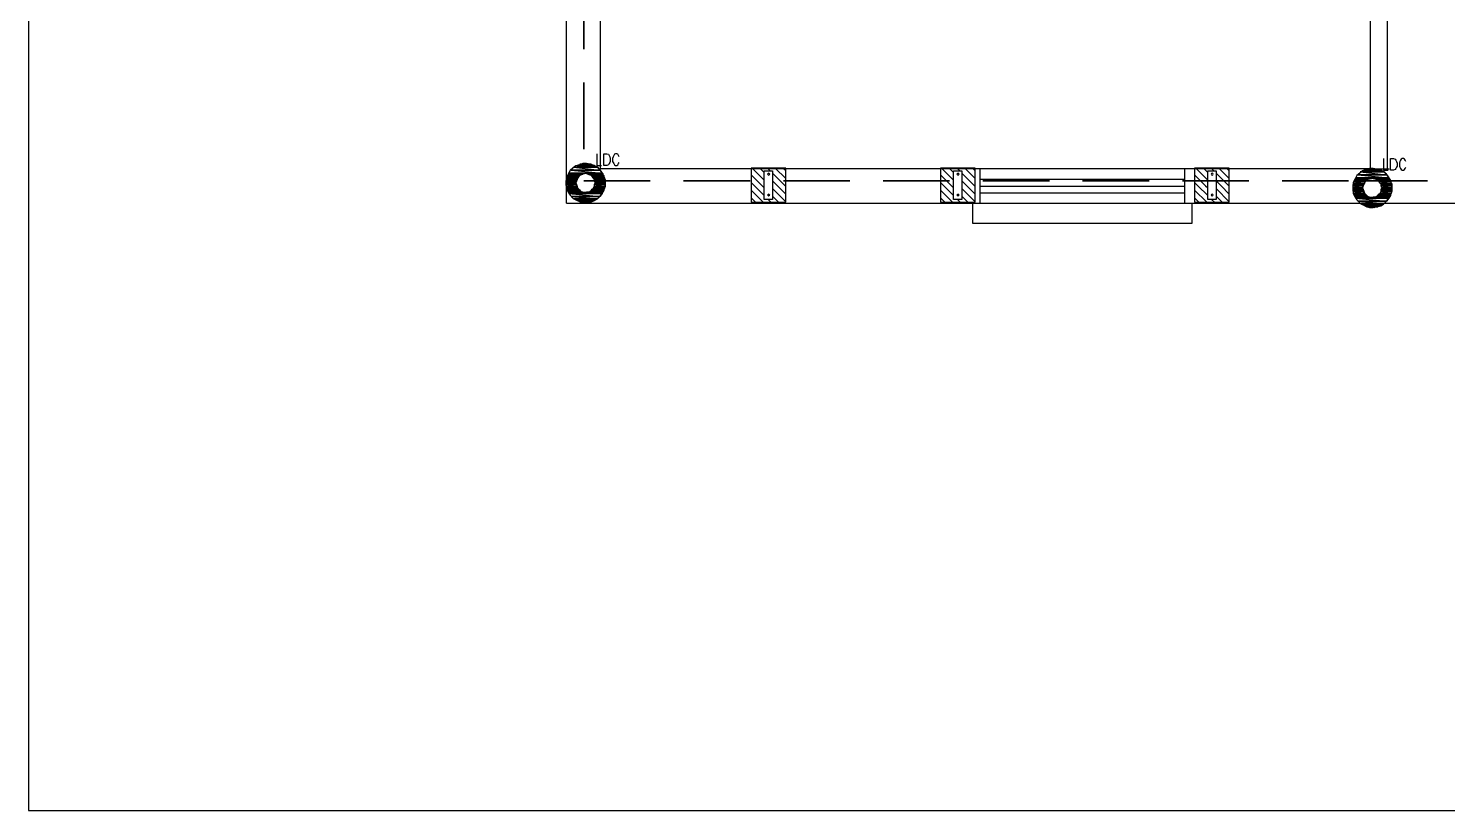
# Model space of a CAD drawing. Header units: inches. Extents: x 1052 to 8538, y 819 to 5894.
# Drawn here: x 4992 to 5258.7, y 2630.7 to 2777.7 of the extents above; entities that cross this region are included whole.
import ezdxf

# ---------------------------------------------------------------- set-up
doc = ezdxf.new("R2010")
doc.units = ezdxf.units.IN
doc.header["$LTSCALE"] = 50
doc.header["$MEASUREMENT"] = 0
doc.linetypes.add('HIDDEN', pattern=[0.375, 0.25, -0.125])
doc.layers.add('line', color=5, linetype='HIDDEN', lineweight=35)

msp = doc.modelspace()

# ---------------------------------------------------------------- linework, layer by layer
for p, q in [((4991.99, 3304.32), (4991.99, 2630.66)), ((4991.99, 2630.66), (6141.93, 2630.66))]:
    msp.add_line(p, q)
at = {"lineweight": -2}
for p, q in [((5093.1, 2744.85), (5093.1, 3207.65)), ((5244.15, 2781.57), (5244.15, 2751.28)), ((5247.36, 2781.58), (5247.36, 2751.28)), ((5136.18, 2751.28), (5132.92, 2751.28)), ((5243.84, 2751.28), (5247.7, 2751.28)), ((5244.15, 2751.28), (5247.75, 2751.28)), ((5093.1, 2744.83), (5401.63, 2744.83))]:
    msp.add_line(p, q, dxfattribs=at)
at = {"color": 1}
for p, q in [((5098.84, 2754.13), (5098.84, 2751.93)), ((5100.15, 2751.93), (5100.15, 2754.13)), ((5100.15, 2754.13), (5100.7, 2754.13)), ((5100.7, 2754.13), (5101.03, 2754.02)), ((5101.03, 2754.02), (5101.14, 2753.8)), ((5101.14, 2753.8), (5101.25, 2753.58)), ((5101.25, 2753.58), (5101.36, 2753.25)), ((5101.36, 2753.25), (5101.36, 2752.7)), ((5101.91, 2753.58), (5101.8, 2753.25)), ((5101.8, 2753.25), (5101.8, 2752.7)), ((5102.02, 2753.8), (5101.91, 2753.58)), ((5102.13, 2754.02), (5102.02, 2753.8)), ((5102.35, 2754.13), (5102.13, 2754.02)), ((5102.57, 2754.13), (5102.35, 2754.13)), ((5102.78, 2754.02), (5102.57, 2754.13)), ((5102.89, 2753.8), (5102.78, 2754.02)), ((5103, 2753.58), (5102.89, 2753.8)), ((5246.7, 2753.22), (5246.7, 2751.03)), ((5248.02, 2751.03), (5248.02, 2753.22)), ((5248.02, 2753.22), (5248.56, 2753.22)), ((5248.56, 2753.22), (5248.89, 2753.11)), ((5248.89, 2753.11), (5249, 2752.9)), ((5249, 2752.9), (5249.11, 2752.67)), ((5249.88, 2752.9), (5249.77, 2752.67)), ((5249.99, 2753.11), (5249.88, 2752.9)), ((5250.21, 2753.22), (5249.99, 2753.11)), ((5250.43, 2753.22), (5250.21, 2753.22)), ((5250.65, 2753.11), (5250.43, 2753.22)), ((5250.76, 2752.9), (5250.65, 2753.11)), ((5250.86, 2752.67), (5250.76, 2752.9)), ((5093.46, 2750.29), (5093.14, 2749.63)), ((5095.88, 2750.18), (5093.36, 2750.18)), ((5093.36, 2750.18), (5095.66, 2750.07)), ((5093.36, 2750.18), (5095.88, 2750.18)), ((5093.79, 2750.95), (5093.46, 2750.29)), ((5099.93, 2750.4), (5093.46, 2750.4)), ((5093.46, 2750.4), (5096.21, 2750.29)), ((5093.46, 2750.4), (5096.53, 2750.4)), ((5096.21, 2750.29), (5093.46, 2750.29)), ((5093.46, 2750.29), (5095.88, 2750.18)), ((5093.46, 2750.29), (5096.21, 2750.29)), ((5099.83, 2750.51), (5093.58, 2750.51)), ((5093.58, 2750.51), (5099.93, 2750.4)), ((5093.58, 2750.51), (5099.83, 2750.51)), ((5094.34, 2751.39), (5093.79, 2750.95)), ((5099.39, 2751.06), (5094.01, 2751.06)), ((5094.01, 2751.06), (5099.83, 2750.51)), ((5094.01, 2751.06), (5099.39, 2751.06)), ((5094.89, 2751.83), (5094.34, 2751.39)), ((5098.95, 2751.61), (5094.45, 2751.61)), ((5094.45, 2751.61), (5099.39, 2751.06)), ((5094.45, 2751.61), (5098.95, 2751.61)), ((5095.55, 2752.04), (5094.89, 2751.83)), ((5098.4, 2751.93), (5095.11, 2751.93)), ((5095.11, 2751.93), (5098.95, 2751.61)), ((5095.11, 2751.93), (5098.4, 2751.93)), ((5096.21, 2752.27), (5095.55, 2752.04)), ((5095.77, 2750.18), (5095.55, 2749.96)), ((5097.74, 2752.15), (5095.66, 2752.15)), ((5095.66, 2752.15), (5098.4, 2751.93)), ((5095.66, 2752.15), (5097.74, 2752.15)), ((5095.88, 2750.18), (5095.66, 2750.07)), ((5096.1, 2750.29), (5095.77, 2750.18)), ((5096.21, 2750.29), (5095.88, 2750.18)), ((5096.42, 2750.4), (5096.1, 2750.29)), ((5096.86, 2752.27), (5096.21, 2752.27)), ((5096.53, 2750.4), (5096.21, 2750.29)), ((5096.32, 2752.27), (5097.74, 2752.15)), ((5096.32, 2752.27), (5097.09, 2752.27)), ((5096.75, 2750.4), (5096.42, 2750.4)), ((5097.09, 2750.29), (5096.75, 2750.4)), ((5097.52, 2752.15), (5096.86, 2752.27)), ((5096.86, 2750.4), (5099.93, 2750.29)), ((5096.86, 2750.4), (5099.93, 2750.4)), ((5097.09, 2752.27), (5097.74, 2752.15)), ((5097.41, 2750.18), (5097.09, 2750.29)), ((5099.93, 2750.29), (5097.19, 2750.29)), ((5097.19, 2750.29), (5100.04, 2750.18)), ((5097.19, 2750.29), (5099.93, 2750.29)), ((5097.74, 2750.07), (5097.41, 2750.18)), ((5098.29, 2751.93), (5097.52, 2752.15)), ((5100.04, 2750.18), (5097.52, 2750.18)), ((5097.52, 2750.18), (5100.15, 2750.07)), ((5097.52, 2750.18), (5100.04, 2750.18)), ((5097.74, 2752.15), (5098.4, 2751.93)), ((5098.84, 2751.61), (5098.29, 2751.93)), ((5098.4, 2751.93), (5098.95, 2751.61)), ((5098.84, 2751.93), (5099.71, 2751.93)), ((5099.39, 2751.17), (5098.84, 2751.61)), ((5098.95, 2751.61), (5099.39, 2751.06)), ((5099.83, 2750.62), (5099.39, 2751.17)), ((5099.39, 2751.06), (5099.83, 2750.51)), ((5100.15, 2749.96), (5099.83, 2750.62)), ((5099.83, 2750.51), (5099.93, 2750.4)), ((5099.93, 2750.4), (5099.93, 2750.29)), ((5099.93, 2750.29), (5100.04, 2750.18)), ((5100.04, 2750.18), (5100.15, 2750.07)), ((5100.7, 2751.93), (5100.15, 2751.93)), ((5101.03, 2752.04), (5100.7, 2751.93)), ((5101.14, 2752.27), (5101.03, 2752.04)), ((5101.25, 2752.48), (5101.14, 2752.27)), ((5101.36, 2752.7), (5101.25, 2752.48)), ((5101.8, 2752.7), (5101.91, 2752.48)), ((5101.91, 2752.48), (5102.02, 2752.27)), ((5102.02, 2752.27), (5102.13, 2752.04)), ((5102.13, 2752.04), (5102.35, 2751.93)), ((5102.35, 2751.93), (5102.57, 2751.93)), ((5102.57, 2751.93), (5102.78, 2752.04)), ((5102.78, 2752.04), (5102.89, 2752.27)), ((5102.89, 2752.27), (5103, 2752.48)), ((5127.81, 2751.42), (5127.81, 2745.01)), ((5134.33, 2751.42), (5127.81, 2751.42)), ((5134.33, 2745.01), (5134.33, 2751.42)), ((5163.41, 2751.42), (5163.41, 2745.01)), ((5169.93, 2751.42), (5163.41, 2751.42)), ((5169.93, 2745.01), (5169.93, 2751.42)), ((5211.17, 2751.42), (5211.17, 2745.01)), ((5217.69, 2751.42), (5211.17, 2751.42)), ((5217.69, 2745.01), (5217.69, 2751.42)), ((5242.21, 2750.48), (5241.66, 2750.04)), ((5247.25, 2750.15), (5241.87, 2750.15)), ((5241.87, 2750.15), (5247.69, 2749.61)), ((5241.87, 2750.15), (5247.25, 2750.15)), ((5242.75, 2750.92), (5242.21, 2750.48)), ((5246.81, 2750.7), (5242.32, 2750.7)), ((5242.32, 2750.7), (5247.25, 2750.15)), ((5242.32, 2750.7), (5246.81, 2750.7)), ((5243.41, 2751.14), (5242.75, 2750.92)), ((5246.26, 2751.03), (5242.98, 2751.03)), ((5242.98, 2751.03), (5246.81, 2750.7)), ((5242.98, 2751.03), (5246.26, 2751.03)), ((5244.07, 2751.36), (5243.41, 2751.14)), ((5245.6, 2751.25), (5243.52, 2751.25)), ((5243.52, 2751.25), (5246.26, 2751.03)), ((5243.52, 2751.25), (5245.6, 2751.25)), ((5244.73, 2751.36), (5244.07, 2751.36)), ((5244.18, 2751.36), (5245.6, 2751.25)), ((5244.18, 2751.36), (5244.95, 2751.36)), ((5245.38, 2751.25), (5244.73, 2751.36)), ((5244.95, 2751.36), (5245.6, 2751.25)), ((5246.15, 2751.03), (5245.38, 2751.25)), ((5245.6, 2751.25), (5246.26, 2751.03)), ((5246.7, 2750.7), (5246.15, 2751.03)), ((5246.26, 2751.03), (5246.81, 2750.7)), ((5246.7, 2751.03), (5247.58, 2751.03)), ((5247.25, 2750.26), (5246.7, 2750.7)), ((5246.81, 2750.7), (5247.25, 2750.15)), ((5247.69, 2749.72), (5247.25, 2750.26)), ((5247.25, 2750.15), (5247.69, 2749.61)), ((5248.56, 2751.03), (5248.02, 2751.03)), ((5248.89, 2751.14), (5248.56, 2751.03)), ((5249, 2751.36), (5248.89, 2751.14)), ((5249.11, 2751.58), (5249, 2751.36)), ((5249.11, 2752.67), (5249.22, 2752.35)), ((5249.22, 2751.8), (5249.11, 2751.58)), ((5249.22, 2752.35), (5249.22, 2751.8)), ((5249.77, 2752.67), (5249.66, 2752.35)), ((5249.66, 2752.35), (5249.66, 2751.8)), ((5249.66, 2751.8), (5249.77, 2751.58)), ((5249.77, 2751.58), (5249.88, 2751.36)), ((5249.88, 2751.36), (5249.99, 2751.14)), ((5249.99, 2751.14), (5250.21, 2751.03)), ((5250.21, 2751.03), (5250.43, 2751.03)), ((5250.43, 2751.03), (5250.65, 2751.14)), ((5250.65, 2751.14), (5250.76, 2751.36)), ((5250.76, 2751.36), (5250.86, 2751.58)), ((5093.14, 2749.63), (5093.03, 2748.97)), ((5095, 2748.97), (5093.03, 2748.97)), ((5093.03, 2748.97), (5094.89, 2748.65)), ((5093.03, 2748.97), (5095, 2748.97)), ((5093.03, 2748.97), (5093.03, 2748.32)), ((5094.89, 2748.65), (5093.03, 2748.65)), ((5093.03, 2748.65), (5095, 2748.32)), ((5093.03, 2748.65), (5094.89, 2748.65)), ((5095, 2748.32), (5093.03, 2748.32)), ((5093.03, 2748.32), (5095.11, 2747.99)), ((5093.03, 2748.32), (5095, 2748.32)), ((5093.03, 2748.32), (5093.14, 2747.55)), ((5095.22, 2749.52), (5093.14, 2749.52)), ((5093.14, 2749.52), (5095.11, 2749.3)), ((5093.14, 2749.52), (5095.22, 2749.52)), ((5095.11, 2749.3), (5093.14, 2749.3)), ((5093.14, 2749.3), (5095.11, 2749.3)), ((5093.14, 2749.3), (5095, 2748.97)), ((5093.14, 2749.3), (5095.11, 2749.3)), ((5095.11, 2747.99), (5093.14, 2747.99)), ((5093.14, 2747.99), (5095.11, 2747.99)), ((5093.14, 2747.99), (5095.22, 2747.66)), ((5093.14, 2747.99), (5095.11, 2747.99)), ((5095.22, 2747.66), (5093.14, 2747.66)), ((5093.14, 2747.66), (5095.44, 2747.44)), ((5093.14, 2747.66), (5095.22, 2747.66)), ((5093.14, 2747.55), (5093.46, 2746.89)), ((5095.55, 2749.96), (5093.24, 2749.96)), ((5093.24, 2749.96), (5095.44, 2749.85)), ((5093.24, 2749.96), (5095.55, 2749.96)), ((5095.44, 2749.85), (5093.24, 2749.85)), ((5093.24, 2749.85), (5095.22, 2749.52)), ((5093.24, 2749.85), (5095.44, 2749.85)), ((5095.44, 2747.44), (5093.24, 2747.44)), ((5093.24, 2747.44), (5095.55, 2747.33)), ((5093.24, 2747.44), (5095.44, 2747.44)), ((5095.66, 2750.07), (5093.36, 2750.07)), ((5093.36, 2750.07), (5095.55, 2749.96)), ((5093.36, 2750.07), (5095.66, 2750.07)), ((5095, 2749.09), (5094.89, 2748.76)), ((5095, 2748.97), (5094.89, 2748.65)), ((5094.89, 2748.76), (5094.89, 2748.42)), ((5094.89, 2748.65), (5095, 2748.32)), ((5094.89, 2748.42), (5095, 2748.1)), ((5095.11, 2749.41), (5095, 2749.09)), ((5095.11, 2749.3), (5095, 2748.97)), ((5095, 2748.32), (5095.11, 2747.99)), ((5095, 2748.1), (5095.11, 2747.77)), ((5095.33, 2749.74), (5095.11, 2749.41)), ((5095.22, 2749.52), (5095.11, 2749.3)), ((5095.11, 2747.99), (5095.22, 2747.66)), ((5095.11, 2747.77), (5095.33, 2747.55)), ((5095.44, 2749.85), (5095.22, 2749.52)), ((5095.22, 2747.66), (5095.44, 2747.44)), ((5095.55, 2749.96), (5095.33, 2749.74)), ((5095.33, 2747.55), (5095.55, 2747.33)), ((5095.55, 2749.96), (5095.44, 2749.85)), ((5095.44, 2747.44), (5095.55, 2747.33)), ((5095.66, 2750.07), (5095.55, 2749.96)), ((5100.15, 2750.07), (5097.74, 2750.07)), ((5097.74, 2750.07), (5100.15, 2749.96)), ((5097.74, 2750.07), (5100.15, 2750.07)), ((5097.96, 2749.85), (5097.74, 2750.07)), ((5097.74, 2747.22), (5097.96, 2747.44)), ((5100.15, 2749.96), (5097.85, 2749.96)), ((5097.85, 2749.96), (5100.15, 2749.85)), ((5097.85, 2749.96), (5100.15, 2749.96)), ((5098.18, 2749.52), (5097.96, 2749.85)), ((5097.96, 2747.44), (5098.18, 2747.66)), ((5100.15, 2749.85), (5098.07, 2749.85)), ((5098.07, 2749.85), (5100.26, 2749.52)), ((5098.07, 2749.85), (5100.15, 2749.85)), ((5100.15, 2747.44), (5098.07, 2747.44)), ((5098.07, 2747.44), (5100.15, 2747.33)), ((5098.07, 2747.44), (5100.15, 2747.44)), ((5100.26, 2749.52), (5098.18, 2749.52)), ((5098.18, 2749.52), (5100.37, 2749.3)), ((5098.18, 2749.52), (5100.26, 2749.52)), ((5098.4, 2749.3), (5098.18, 2749.52)), ((5098.18, 2747.66), (5098.4, 2747.99)), ((5100.26, 2747.66), (5098.18, 2747.66)), ((5098.18, 2747.66), (5100.15, 2747.44)), ((5098.18, 2747.66), (5100.26, 2747.66)), ((5100.37, 2749.3), (5098.29, 2749.3)), ((5098.29, 2749.3), (5100.37, 2749.3)), ((5098.29, 2749.3), (5100.37, 2749.3)), ((5100.37, 2747.99), (5098.29, 2747.99)), ((5098.29, 2747.99), (5100.26, 2747.66)), ((5098.29, 2747.99), (5100.37, 2747.99)), ((5100.37, 2749.3), (5098.4, 2749.3)), ((5098.4, 2749.3), (5100.37, 2748.97)), ((5098.4, 2749.3), (5100.37, 2749.3)), ((5098.4, 2748.97), (5098.4, 2749.3)), ((5100.37, 2748.97), (5098.4, 2748.97)), ((5098.4, 2748.97), (5100.37, 2748.65)), ((5098.4, 2748.97), (5100.37, 2748.97)), ((5098.51, 2748.65), (5098.4, 2748.97)), ((5098.4, 2748.32), (5098.51, 2748.65)), ((5100.37, 2748.32), (5098.4, 2748.32)), ((5098.4, 2748.32), (5100.37, 2747.99)), ((5098.4, 2748.32), (5100.37, 2748.32)), ((5098.4, 2747.99), (5098.4, 2748.32)), ((5100.37, 2747.99), (5098.4, 2747.99)), ((5098.4, 2747.99), (5100.37, 2747.99)), ((5098.4, 2747.99), (5100.37, 2747.99)), ((5100.37, 2748.65), (5098.51, 2748.65)), ((5098.51, 2748.65), (5100.37, 2748.32)), ((5098.51, 2748.65), (5100.37, 2748.65)), ((5100.15, 2750.07), (5100.15, 2749.96)), ((5100.15, 2749.96), (5100.15, 2749.85)), ((5100.37, 2749.3), (5100.15, 2749.96)), ((5100.15, 2749.85), (5100.26, 2749.52)), ((5100.15, 2747.22), (5100.37, 2747.88)), ((5100.26, 2747.66), (5100.15, 2747.44)), ((5100.15, 2747.44), (5100.15, 2747.33)), ((5100.26, 2749.52), (5100.37, 2749.3)), ((5100.37, 2747.99), (5100.26, 2747.66)), ((5100.37, 2749.3), (5100.37, 2748.97)), ((5100.37, 2748.65), (5100.37, 2749.3)), ((5100.37, 2748.97), (5100.37, 2748.65)), ((5100.37, 2748.65), (5100.37, 2748.32)), ((5100.37, 2747.88), (5100.37, 2748.65)), ((5100.37, 2748.32), (5100.37, 2747.99)), ((5241, 2748.73), (5240.89, 2748.07)), ((5242.86, 2748.07), (5240.89, 2748.07)), ((5240.89, 2748.07), (5242.75, 2747.74)), ((5240.89, 2748.07), (5242.86, 2748.07)), ((5240.89, 2748.07), (5240.89, 2747.41)), ((5242.75, 2747.74), (5240.89, 2747.74)), ((5240.89, 2747.74), (5242.86, 2747.41)), ((5240.89, 2747.74), (5242.75, 2747.74)), ((5241.33, 2749.39), (5241, 2748.73)), ((5243.08, 2748.62), (5241, 2748.62)), ((5241, 2748.62), (5242.98, 2748.4)), ((5241, 2748.62), (5243.08, 2748.62)), ((5242.98, 2748.4), (5241, 2748.4)), ((5241, 2748.4), (5242.98, 2748.4)), ((5241, 2748.4), (5242.86, 2748.07)), ((5241, 2748.4), (5242.98, 2748.4)), ((5243.41, 2749.06), (5241.11, 2749.06)), ((5241.11, 2749.06), (5243.3, 2748.95)), ((5241.11, 2749.06), (5243.41, 2749.06)), ((5243.3, 2748.95), (5241.11, 2748.95)), ((5241.11, 2748.95), (5243.08, 2748.62)), ((5241.11, 2748.95), (5243.3, 2748.95)), ((5243.74, 2749.28), (5241.22, 2749.28)), ((5241.22, 2749.28), (5243.52, 2749.17)), ((5241.22, 2749.28), (5243.74, 2749.28)), ((5243.52, 2749.17), (5241.22, 2749.17)), ((5241.22, 2749.17), (5243.41, 2749.06)), ((5241.22, 2749.17), (5243.52, 2749.17)), ((5241.66, 2750.04), (5241.33, 2749.39)), ((5247.8, 2749.49), (5241.33, 2749.49)), ((5241.33, 2749.49), (5244.07, 2749.39)), ((5241.33, 2749.49), (5244.4, 2749.49)), ((5244.07, 2749.39), (5241.33, 2749.39)), ((5241.33, 2749.39), (5243.74, 2749.28)), ((5241.33, 2749.39), (5244.07, 2749.39)), ((5247.69, 2749.61), (5241.44, 2749.61)), ((5241.44, 2749.61), (5247.8, 2749.49)), ((5241.44, 2749.61), (5247.69, 2749.61)), ((5242.86, 2748.18), (5242.75, 2747.85)), ((5242.86, 2748.07), (5242.75, 2747.74)), ((5242.75, 2747.85), (5242.75, 2747.52)), ((5242.75, 2747.74), (5242.86, 2747.41)), ((5242.75, 2747.52), (5242.86, 2747.19)), ((5242.98, 2748.51), (5242.86, 2748.18)), ((5242.98, 2748.4), (5242.86, 2748.07)), ((5243.19, 2748.84), (5242.98, 2748.51)), ((5243.08, 2748.62), (5242.98, 2748.4)), ((5243.3, 2748.95), (5243.08, 2748.62)), ((5243.41, 2749.06), (5243.19, 2748.84)), ((5243.41, 2749.06), (5243.3, 2748.95)), ((5243.63, 2749.28), (5243.41, 2749.06)), ((5243.52, 2749.17), (5243.41, 2749.06)), ((5243.74, 2749.28), (5243.52, 2749.17)), ((5243.96, 2749.39), (5243.63, 2749.28)), ((5244.07, 2749.39), (5243.74, 2749.28)), ((5244.29, 2749.49), (5243.96, 2749.39)), ((5244.4, 2749.49), (5244.07, 2749.39)), ((5244.62, 2749.49), (5244.29, 2749.49)), ((5244.95, 2749.39), (5244.62, 2749.49)), ((5244.73, 2749.49), (5247.8, 2749.39)), ((5244.73, 2749.49), (5247.8, 2749.49)), ((5245.28, 2749.28), (5244.95, 2749.39)), ((5247.8, 2749.39), (5245.06, 2749.39)), ((5245.06, 2749.39), (5247.91, 2749.28)), ((5245.06, 2749.39), (5247.8, 2749.39)), ((5245.6, 2749.17), (5245.28, 2749.28)), ((5247.91, 2749.28), (5245.38, 2749.28)), ((5245.38, 2749.28), (5248.02, 2749.17)), ((5245.38, 2749.28), (5247.91, 2749.28)), ((5248.02, 2749.17), (5245.6, 2749.17)), ((5245.6, 2749.17), (5248.02, 2749.06)), ((5245.6, 2749.17), (5248.02, 2749.17)), ((5245.82, 2748.95), (5245.6, 2749.17)), ((5248.02, 2749.06), (5245.72, 2749.06)), ((5245.72, 2749.06), (5248.02, 2748.95)), ((5245.72, 2749.06), (5248.02, 2749.06)), ((5246.04, 2748.62), (5245.82, 2748.95)), ((5248.02, 2748.95), (5245.93, 2748.95)), ((5245.93, 2748.95), (5248.12, 2748.62)), ((5245.93, 2748.95), (5248.02, 2748.95)), ((5248.12, 2748.62), (5246.04, 2748.62)), ((5246.04, 2748.62), (5248.24, 2748.4)), ((5246.04, 2748.62), (5248.12, 2748.62)), ((5246.26, 2748.4), (5246.04, 2748.62)), ((5248.24, 2748.4), (5246.15, 2748.4)), ((5246.15, 2748.4), (5248.24, 2748.4)), ((5246.15, 2748.4), (5248.24, 2748.4)), ((5248.24, 2748.4), (5246.26, 2748.4)), ((5246.26, 2748.4), (5248.24, 2748.07)), ((5246.26, 2748.4), (5248.24, 2748.4)), ((5246.26, 2748.07), (5246.26, 2748.4)), ((5248.24, 2748.07), (5246.26, 2748.07)), ((5246.26, 2748.07), (5248.24, 2747.74)), ((5246.26, 2748.07), (5248.24, 2748.07)), ((5246.37, 2747.74), (5246.26, 2748.07)), ((5246.26, 2747.41), (5246.37, 2747.74)), ((5248.24, 2747.74), (5246.37, 2747.74)), ((5246.37, 2747.74), (5248.24, 2747.41)), ((5246.37, 2747.74), (5248.24, 2747.74)), ((5248.02, 2749.06), (5247.69, 2749.72)), ((5247.69, 2749.61), (5247.8, 2749.49)), ((5247.8, 2749.49), (5247.8, 2749.39)), ((5247.8, 2749.39), (5247.91, 2749.28)), ((5247.91, 2749.28), (5248.02, 2749.17)), ((5248.02, 2749.17), (5248.02, 2749.06)), ((5248.02, 2749.06), (5248.02, 2748.95)), ((5248.24, 2748.4), (5248.02, 2749.06)), ((5248.02, 2748.95), (5248.12, 2748.62)), ((5248.12, 2748.62), (5248.24, 2748.4)), ((5248.24, 2748.4), (5248.24, 2748.07)), ((5248.24, 2747.74), (5248.24, 2748.4)), ((5248.24, 2748.07), (5248.24, 2747.74)), ((5248.24, 2747.74), (5248.24, 2747.41)), ((5248.24, 2746.97), (5248.24, 2747.74)), ((5095.55, 2747.33), (5093.24, 2747.33)), ((5093.24, 2747.33), (5095.66, 2747.22)), ((5093.24, 2747.33), (5095.55, 2747.33)), ((5095.66, 2747.22), (5093.36, 2747.22)), ((5093.36, 2747.22), (5095.88, 2747)), ((5093.36, 2747.22), (5095.66, 2747.22)), ((5095.88, 2747), (5093.36, 2747)), ((5093.36, 2747), (5096.21, 2746.89)), ((5093.36, 2747), (5095.88, 2747)), ((5096.21, 2746.89), (5093.46, 2746.89)), ((5093.46, 2746.89), (5096.53, 2746.89)), ((5093.46, 2746.89), (5096.53, 2746.89)), ((5093.46, 2746.89), (5099.83, 2746.67)), ((5093.46, 2746.89), (5099.93, 2746.89)), ((5093.46, 2746.89), (5093.79, 2746.34)), ((5099.83, 2746.67), (5093.58, 2746.67)), ((5093.58, 2746.67), (5099.39, 2746.12)), ((5093.58, 2746.67), (5099.83, 2746.67)), ((5093.79, 2746.34), (5094.34, 2745.79)), ((5099.39, 2746.12), (5094.01, 2746.12)), ((5094.01, 2746.12), (5098.95, 2745.68)), ((5094.01, 2746.12), (5099.39, 2746.12)), ((5094.34, 2745.79), (5094.89, 2745.47)), ((5098.95, 2745.68), (5094.45, 2745.68)), ((5094.45, 2745.68), (5098.4, 2745.36)), ((5094.45, 2745.68), (5098.95, 2745.68)), ((5094.89, 2745.47), (5095.55, 2745.14)), ((5098.4, 2745.36), (5095.11, 2745.36)), ((5095.11, 2745.36), (5097.74, 2745.03)), ((5095.11, 2745.36), (5098.4, 2745.36)), ((5095.55, 2747.33), (5095.66, 2747.22)), ((5095.55, 2747.33), (5095.77, 2747.11)), ((5095.55, 2745.14), (5096.21, 2744.92)), ((5095.66, 2747.22), (5095.88, 2747)), ((5097.74, 2745.03), (5095.66, 2745.03)), ((5095.66, 2745.03), (5097.09, 2744.92)), ((5095.66, 2745.03), (5097.74, 2745.03)), ((5095.77, 2747.11), (5096.1, 2746.89)), ((5095.88, 2747), (5096.21, 2746.89)), ((5096.1, 2746.89), (5096.42, 2746.89)), ((5096.21, 2744.92), (5096.86, 2744.92)), ((5097.09, 2744.92), (5096.32, 2744.92)), ((5096.42, 2746.89), (5096.75, 2746.89)), ((5096.75, 2746.89), (5097.09, 2746.89)), ((5099.93, 2746.89), (5096.86, 2746.89)), ((5096.86, 2744.92), (5097.52, 2745.03)), ((5097.09, 2746.89), (5097.41, 2747)), ((5097.74, 2745.03), (5097.09, 2744.92)), ((5099.93, 2746.89), (5097.19, 2746.89)), ((5097.19, 2746.89), (5099.93, 2746.89)), ((5097.19, 2746.89), (5099.93, 2746.89)), ((5097.41, 2747), (5097.74, 2747.22)), ((5100.04, 2747), (5097.52, 2747)), ((5097.52, 2747), (5099.93, 2746.89)), ((5097.52, 2747), (5100.04, 2747)), ((5097.52, 2745.03), (5098.29, 2745.25)), ((5100.15, 2747.22), (5097.74, 2747.22)), ((5097.74, 2747.22), (5100.04, 2747)), ((5097.74, 2747.22), (5100.15, 2747.22)), ((5098.4, 2745.36), (5097.74, 2745.03)), ((5100.15, 2747.33), (5097.85, 2747.33)), ((5097.85, 2747.33), (5100.15, 2747.22)), ((5097.85, 2747.33), (5100.15, 2747.33)), ((5098.29, 2745.25), (5098.84, 2745.58)), ((5098.95, 2745.68), (5098.4, 2745.36)), ((5098.84, 2745.58), (5099.39, 2746.12)), ((5099.39, 2746.12), (5098.95, 2745.68)), ((5099.83, 2746.67), (5099.39, 2746.12)), ((5099.39, 2746.12), (5099.83, 2746.67)), ((5099.83, 2746.67), (5100.15, 2747.22)), ((5099.93, 2746.89), (5099.83, 2746.67)), ((5100.04, 2747), (5099.93, 2746.89)), ((5100.15, 2747.22), (5100.04, 2747)), ((5100.15, 2747.33), (5100.15, 2747.22)), ((5127.81, 2745.01), (5134.33, 2745.01)), ((5163.41, 2745.01), (5169.93, 2745.01)), ((5211.17, 2745.01), (5217.69, 2745.01)), ((5242.86, 2747.41), (5240.89, 2747.41)), ((5240.89, 2747.41), (5242.98, 2747.09)), ((5240.89, 2747.41), (5242.86, 2747.41)), ((5240.89, 2747.41), (5241, 2746.65)), ((5242.98, 2747.09), (5241, 2747.09)), ((5241, 2747.09), (5242.98, 2747.09)), ((5241, 2747.09), (5243.08, 2746.75)), ((5241, 2747.09), (5242.98, 2747.09)), ((5243.08, 2746.75), (5241, 2746.75)), ((5241, 2746.75), (5243.3, 2746.54)), ((5241, 2746.75), (5243.08, 2746.75)), ((5241, 2746.65), (5241.33, 2745.99)), ((5243.3, 2746.54), (5241.11, 2746.54)), ((5241.11, 2746.54), (5243.41, 2746.42)), ((5241.11, 2746.54), (5243.3, 2746.54)), ((5243.41, 2746.42), (5241.11, 2746.42)), ((5241.11, 2746.42), (5243.52, 2746.31)), ((5241.11, 2746.42), (5243.41, 2746.42)), ((5243.52, 2746.31), (5241.22, 2746.31)), ((5241.22, 2746.31), (5243.74, 2746.1)), ((5241.22, 2746.31), (5243.52, 2746.31)), ((5243.74, 2746.1), (5241.22, 2746.1)), ((5241.22, 2746.1), (5244.07, 2745.99)), ((5241.22, 2746.1), (5243.74, 2746.1)), ((5244.07, 2745.99), (5241.33, 2745.99)), ((5241.33, 2745.99), (5244.4, 2745.99)), ((5241.33, 2745.99), (5244.4, 2745.99)), ((5241.33, 2745.99), (5247.69, 2745.77)), ((5241.33, 2745.99), (5247.8, 2745.99)), ((5241.33, 2745.99), (5241.66, 2745.44)), ((5247.69, 2745.77), (5241.44, 2745.77)), ((5241.44, 2745.77), (5247.25, 2745.22)), ((5241.44, 2745.77), (5247.69, 2745.77)), ((5241.66, 2745.44), (5242.21, 2744.89)), ((5247.25, 2745.22), (5241.87, 2745.22)), ((5241.87, 2745.22), (5246.81, 2744.78)), ((5241.87, 2745.22), (5247.25, 2745.22)), ((5242.21, 2744.89), (5242.75, 2744.56)), ((5246.81, 2744.78), (5242.32, 2744.78)), ((5242.32, 2744.78), (5246.26, 2744.45)), ((5242.32, 2744.78), (5246.81, 2744.78)), ((5242.86, 2747.41), (5242.98, 2747.09)), ((5242.86, 2747.19), (5242.98, 2746.86)), ((5242.98, 2747.09), (5243.08, 2746.75)), ((5242.98, 2746.86), (5243.19, 2746.65)), ((5243.08, 2746.75), (5243.3, 2746.54)), ((5243.19, 2746.65), (5243.41, 2746.42)), ((5243.3, 2746.54), (5243.41, 2746.42)), ((5243.41, 2746.42), (5243.52, 2746.31)), ((5243.41, 2746.42), (5243.63, 2746.21)), ((5243.52, 2746.31), (5243.74, 2746.1)), ((5243.63, 2746.21), (5243.96, 2745.99)), ((5243.74, 2746.1), (5244.07, 2745.99)), ((5243.96, 2745.99), (5244.29, 2745.99)), ((5244.29, 2745.99), (5244.62, 2745.99)), ((5244.62, 2745.99), (5244.95, 2745.99)), ((5247.8, 2745.99), (5244.73, 2745.99)), ((5244.95, 2745.99), (5245.28, 2746.1)), ((5247.8, 2745.99), (5245.06, 2745.99)), ((5245.06, 2745.99), (5247.8, 2745.99)), ((5245.06, 2745.99), (5247.8, 2745.99)), ((5245.28, 2746.1), (5245.6, 2746.31)), ((5247.91, 2746.1), (5245.38, 2746.1)), ((5245.38, 2746.1), (5247.8, 2745.99)), ((5245.38, 2746.1), (5247.91, 2746.1)), ((5245.6, 2746.31), (5245.82, 2746.54)), ((5248.02, 2746.31), (5245.6, 2746.31)), ((5245.6, 2746.31), (5247.91, 2746.1)), ((5245.6, 2746.31), (5248.02, 2746.31)), ((5248.02, 2746.42), (5245.72, 2746.42)), ((5245.72, 2746.42), (5248.02, 2746.31)), ((5245.72, 2746.42), (5248.02, 2746.42)), ((5245.82, 2746.54), (5246.04, 2746.75)), ((5248.02, 2746.54), (5245.93, 2746.54)), ((5245.93, 2746.54), (5248.02, 2746.42)), ((5245.93, 2746.54), (5248.02, 2746.54)), ((5246.04, 2746.75), (5246.26, 2747.09)), ((5248.12, 2746.75), (5246.04, 2746.75)), ((5246.04, 2746.75), (5248.02, 2746.54)), ((5246.04, 2746.75), (5248.12, 2746.75)), ((5248.24, 2747.09), (5246.15, 2747.09)), ((5246.15, 2747.09), (5248.12, 2746.75)), ((5246.15, 2747.09), (5248.24, 2747.09)), ((5248.24, 2747.41), (5246.26, 2747.41)), ((5246.26, 2747.41), (5248.24, 2747.09)), ((5246.26, 2747.41), (5248.24, 2747.41)), ((5246.26, 2747.09), (5246.26, 2747.41)), ((5248.24, 2747.09), (5246.26, 2747.09)), ((5246.26, 2747.09), (5248.24, 2747.09)), ((5246.26, 2747.09), (5248.24, 2747.09)), ((5246.81, 2744.78), (5246.26, 2744.45)), ((5246.7, 2744.67), (5247.25, 2745.22)), ((5247.25, 2745.22), (5246.81, 2744.78)), ((5247.69, 2745.77), (5247.25, 2745.22)), ((5247.25, 2745.22), (5247.69, 2745.77)), ((5247.69, 2745.77), (5248.02, 2746.31)), ((5247.8, 2745.99), (5247.69, 2745.77)), ((5247.91, 2746.1), (5247.8, 2745.99)), ((5248.02, 2746.31), (5247.91, 2746.1)), ((5248.02, 2746.31), (5248.24, 2746.97)), ((5248.12, 2746.75), (5248.02, 2746.54)), ((5248.02, 2746.54), (5248.02, 2746.42)), ((5248.02, 2746.42), (5248.02, 2746.31)), ((5248.24, 2747.09), (5248.12, 2746.75)), ((5248.24, 2747.41), (5248.24, 2747.09)), ((5242.75, 2744.56), (5243.41, 2744.23)), ((5246.26, 2744.45), (5242.98, 2744.45)), ((5242.98, 2744.45), (5245.6, 2744.12)), ((5242.98, 2744.45), (5246.26, 2744.45)), ((5243.41, 2744.23), (5244.07, 2744.01)), ((5245.6, 2744.12), (5243.52, 2744.12)), ((5243.52, 2744.12), (5244.95, 2744.01)), ((5243.52, 2744.12), (5245.6, 2744.12)), ((5244.07, 2744.01), (5244.73, 2744.01)), ((5244.95, 2744.01), (5244.18, 2744.01)), ((5244.73, 2744.01), (5245.38, 2744.12)), ((5245.6, 2744.12), (5244.95, 2744.01)), ((5245.38, 2744.12), (5246.15, 2744.34)), ((5246.26, 2744.45), (5245.6, 2744.12)), ((5246.15, 2744.34), (5246.7, 2744.67))]:
    msp.add_line(p, q, dxfattribs=at)
at = {"color": 9}
for p, q in [((5127.81, 2750.18), (5129.88, 2748.11)), ((5130.3, 2749.15), (5128.02, 2751.42)), ((5130.3, 2750.59), (5129.47, 2751.42)), ((5130.3, 2745.53), (5130.3, 2750.9)), ((5130.3, 2750.9), (5131.84, 2750.9)), ((5131.43, 2750.9), (5130.91, 2751.42)), ((5131.02, 2750.39), (5130.91, 2750.28)), ((5130.91, 2750.28), (5131.02, 2750.18)), ((5131.12, 2750.49), (5131.02, 2750.39)), ((5131.02, 2750.18), (5131.12, 2750.08)), ((5131.22, 2750.39), (5131.12, 2750.49)), ((5131.12, 2750.08), (5131.22, 2750.18)), ((5131.33, 2750.28), (5131.22, 2750.39)), ((5131.22, 2750.18), (5131.33, 2750.28)), ((5131.84, 2750.9), (5131.84, 2745.53)), ((5134.22, 2748.11), (5131.84, 2750.49)), ((5134.33, 2749.46), (5132.36, 2751.42)), ((5134.33, 2750.9), (5133.81, 2751.42)), ((5163.41, 2750.18), (5165.48, 2748.11)), ((5165.89, 2749.15), (5163.62, 2751.42)), ((5165.89, 2750.59), (5165.07, 2751.42)), ((5165.89, 2745.53), (5165.89, 2750.9)), ((5165.89, 2750.9), (5167.44, 2750.9)), ((5167.03, 2750.9), (5166.51, 2751.42)), ((5166.62, 2750.39), (5166.51, 2750.28)), ((5166.51, 2750.28), (5166.62, 2750.18)), ((5166.72, 2750.49), (5166.62, 2750.39)), ((5166.62, 2750.18), (5166.72, 2750.08)), ((5166.82, 2750.39), (5166.72, 2750.49)), ((5166.72, 2750.08), (5166.82, 2750.18)), ((5166.93, 2750.28), (5166.82, 2750.39)), ((5166.82, 2750.18), (5166.93, 2750.28)), ((5167.44, 2750.9), (5167.44, 2745.53)), ((5169.82, 2748.11), (5167.44, 2750.49)), ((5169.93, 2749.46), (5167.96, 2751.42)), ((5169.93, 2750.9), (5169.41, 2751.42)), ((5211.17, 2750.18), (5213.24, 2748.11)), ((5213.66, 2749.15), (5211.38, 2751.42)), ((5213.66, 2750.59), (5212.83, 2751.42)), ((5213.66, 2745.53), (5213.66, 2750.9)), ((5213.66, 2750.9), (5215.21, 2750.9)), ((5214.8, 2750.9), (5214.28, 2751.42)), ((5214.38, 2750.39), (5214.28, 2750.28)), ((5214.28, 2750.28), (5214.38, 2750.18)), ((5214.48, 2750.49), (5214.38, 2750.39)), ((5214.38, 2750.18), (5214.48, 2750.08)), ((5214.59, 2750.39), (5214.48, 2750.49)), ((5214.48, 2750.08), (5214.59, 2750.18)), ((5214.69, 2750.28), (5214.59, 2750.39)), ((5214.59, 2750.18), (5214.69, 2750.28)), ((5215.21, 2750.9), (5215.21, 2745.53)), ((5217.58, 2748.11), (5215.21, 2750.49)), ((5217.69, 2749.46), (5215.72, 2751.42)), ((5217.69, 2750.9), (5217.17, 2751.42)), ((5127.81, 2748.73), (5128.44, 2748.11)), ((5128.44, 2748.11), (5130.3, 2746.25)), ((5129.88, 2748.11), (5130.3, 2747.7)), ((5132.78, 2748.11), (5131.84, 2749.05)), ((5134.33, 2745.11), (5131.84, 2747.59)), ((5134.33, 2746.56), (5132.78, 2748.11)), ((5134.33, 2748.01), (5134.22, 2748.11)), ((5163.41, 2748.73), (5164.03, 2748.11)), ((5164.03, 2748.11), (5165.89, 2746.25)), ((5165.48, 2748.11), (5165.89, 2747.7)), ((5168.37, 2748.11), (5167.44, 2749.05)), ((5169.93, 2745.11), (5167.44, 2747.59)), ((5169.93, 2746.56), (5168.37, 2748.11)), ((5169.93, 2748.01), (5169.82, 2748.11)), ((5211.17, 2748.73), (5211.8, 2748.11)), ((5211.8, 2748.11), (5213.66, 2746.25)), ((5213.24, 2748.11), (5213.66, 2747.7)), ((5216.14, 2748.11), (5215.21, 2749.05)), ((5217.69, 2745.11), (5215.21, 2747.59)), ((5217.69, 2746.56), (5216.14, 2748.11)), ((5217.69, 2748.01), (5217.58, 2748.11)), ((5130.09, 2745.01), (5127.81, 2747.29)), ((5128.64, 2745.01), (5127.81, 2745.84)), ((5131.84, 2745.53), (5130.3, 2745.53)), ((5131.02, 2746.46), (5130.91, 2746.36)), ((5130.91, 2746.36), (5131.02, 2746.25)), ((5131.12, 2746.56), (5131.02, 2746.46)), ((5131.02, 2746.25), (5131.12, 2746.15)), ((5131.53, 2745.01), (5131.02, 2745.53)), ((5131.22, 2746.46), (5131.12, 2746.56)), ((5131.12, 2746.15), (5131.22, 2746.25)), ((5131.33, 2746.36), (5131.22, 2746.46)), ((5131.22, 2746.25), (5131.33, 2746.36)), ((5132.98, 2745.01), (5131.84, 2746.15)), ((5165.68, 2745.01), (5163.41, 2747.29)), ((5164.24, 2745.01), (5163.41, 2745.84)), ((5167.44, 2745.53), (5165.89, 2745.53)), ((5166.62, 2746.46), (5166.51, 2746.36)), ((5166.51, 2746.36), (5166.62, 2746.25)), ((5166.72, 2746.56), (5166.62, 2746.46)), ((5166.62, 2746.25), (5166.72, 2746.15)), ((5167.13, 2745.01), (5166.62, 2745.53)), ((5166.82, 2746.46), (5166.72, 2746.56)), ((5166.72, 2746.15), (5166.82, 2746.25)), ((5166.93, 2746.36), (5166.82, 2746.46)), ((5166.82, 2746.25), (5166.93, 2746.36)), ((5168.58, 2745.01), (5167.44, 2746.15)), ((5213.45, 2745.01), (5211.17, 2747.29)), ((5212, 2745.01), (5211.17, 2745.84)), ((5215.21, 2745.53), (5213.66, 2745.53)), ((5214.38, 2746.46), (5214.28, 2746.36)), ((5214.28, 2746.36), (5214.38, 2746.25)), ((5214.48, 2746.56), (5214.38, 2746.46)), ((5214.38, 2746.25), (5214.48, 2746.15)), ((5214.9, 2745.01), (5214.38, 2745.53)), ((5214.59, 2746.46), (5214.48, 2746.56)), ((5214.48, 2746.15), (5214.59, 2746.25)), ((5214.69, 2746.36), (5214.59, 2746.46)), ((5214.59, 2746.25), (5214.69, 2746.36)), ((5216.34, 2745.01), (5215.21, 2746.15))]:
    msp.add_line(p, q, dxfattribs=at)
at = {"color": 4}
for p, q in [((5170.79, 2751.28), (5170.79, 2744.85)), ((5209.35, 2751.28), (5170.79, 2751.28)), ((5209.35, 2744.85), (5209.35, 2751.28)), ((5170.79, 2744.85), (5209.35, 2744.85))]:
    msp.add_line(p, q, dxfattribs=at)
at = {"color": 5}
for p, q in [((5170.79, 2749.35), (5209.35, 2749.35)), ((5170.79, 2748.06), (5209.35, 2748.06)), ((5170.79, 2746.78), (5209.35, 2746.78))]:
    msp.add_line(p, q, dxfattribs=at)
at = {"lineweight": -2}
for points in [[(5132.95, 2751.28), (5099.53, 2751.28), (5099.53, 2807.84)], [(5244.15, 2751.28), (5136.16, 2751.28)]]:
    msp.add_lwpolyline(points, dxfattribs=at)
at = {"color": 5}
msp.add_lwpolyline([(5209.35, 2744.85), (5210.64, 2744.85), (5210.64, 2740.99), (5170.79, 2740.99), (5169.5, 2740.99), (5169.5, 2744.85), (5170.79, 2744.85)], dxfattribs=at)
at = {"layer": 'line'}
for p, q in [((5096.38, 2898.76), (5096.38, 2749.05)), ((5096.38, 2749.05), (5242.43, 2749.05)), ((5242.43, 2749.05), (5398.45, 2749.05))]:
    msp.add_line(p, q, dxfattribs=at)

doc.saveas('drawing.dxf')
